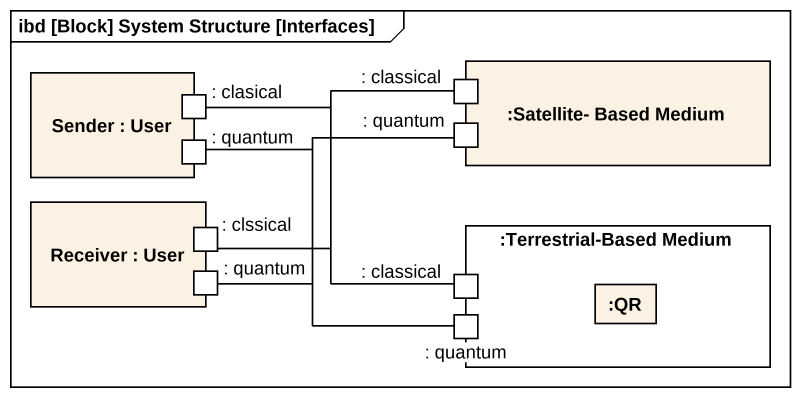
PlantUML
@startuml
mainframe ibd [Block] System Structure [Interfaces]
rectangle ":Satellite- Based Medium" as Satellite_Based_Medium {
  port ": classical" as classical
  port ": quantum" as quantum_2
}
rectangle "Sender : User" as Sender {
  port ": clasical" as clasical
  port ": quantum" as quantum
}
rectangle "Receiver : User" as Receiver {
  port ": clssical" as clssical
  port ": quantum" as quantum_3
}
rectangle ":Terrestrial-Based Medium" as Terrestrial_Based_Medium {
  port ": classical" as classical_2
  rectangle ":QR" as QR
  port ": quantum" as quantum_4
}
clasical -right- classical
clasical -- classical_2
quantum -right- quantum_2
quantum -- quantum_4
clssical -right- classical
clssical -right- classical_2
quantum_3 -right- quantum_2
quantum_3 -right- quantum_4
@enduml
